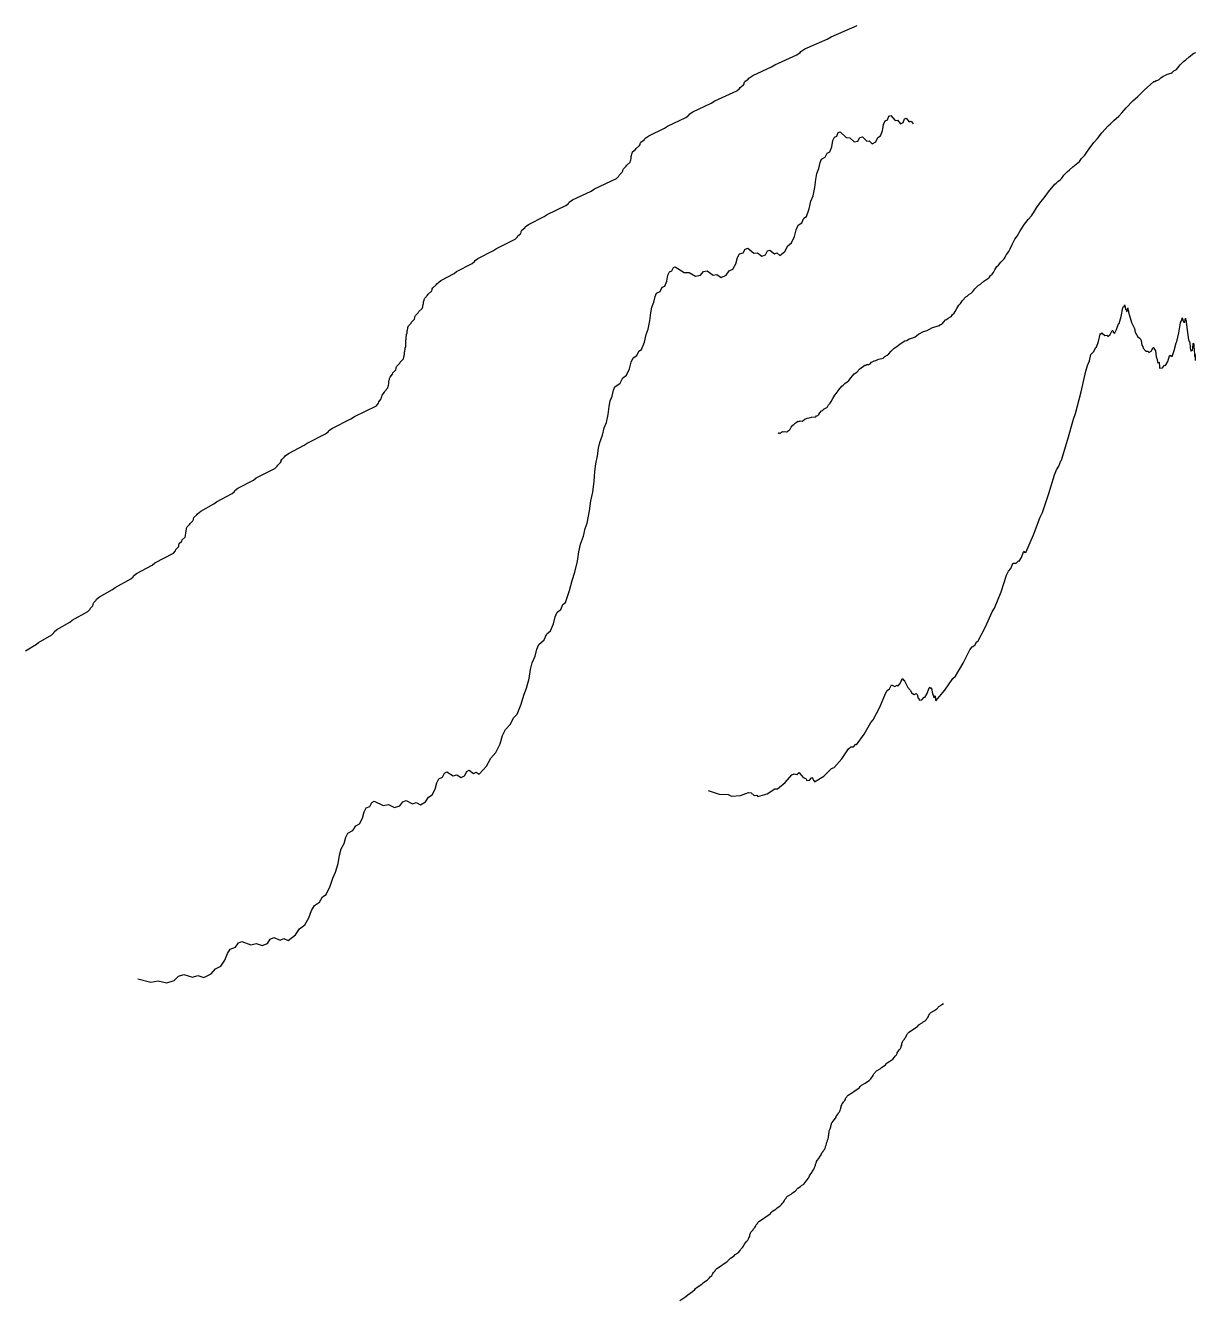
# Model space of a CAD drawing. Header units: metres. Extents: x 0 to 1, y 0 to 1.
# Drawn here: x -0.0041 to 0.0969, y -0.0007 to 0.1095 of the extents above; entities that cross this region are included whole.
import ezdxf

# ---------------------------------------------------------------- set-up
doc = ezdxf.new("R2010")
doc.units = ezdxf.units.M

msp = doc.modelspace()

# ---------------------------------------------------------------- linework, layer by layer
at = {"layer": '2', "color": 0}
for p, q in [((0.065451, 0.108479), (0.067708, 0.109453)), ((0.063198, 0.107427), (0.065101, 0.108268)), ((0.065101, 0.108268), (0.065451, 0.108479)), ((0.060597, 0.106064), (0.0625, 0.106913)), ((0.0625, 0.106913), (0.062794, 0.107116)), ((0.062794, 0.107116), (0.062849, 0.10721)), ((0.062849, 0.10721), (0.063198, 0.107427)), ((0.096379, 0.106749), (0.0968, 0.107057)), ((0.0968, 0.107057), (0.096958, 0.107107)), ((0.058698, 0.105135), (0.060302, 0.105872)), ((0.060302, 0.105872), (0.060597, 0.106064)), ((0.09528, 0.105664), (0.09542, 0.105799)), ((0.09542, 0.105799), (0.095607, 0.106051)), ((0.095607, 0.106051), (0.095888, 0.106339)), ((0.095888, 0.106339), (0.096099, 0.106484)), ((0.096099, 0.106484), (0.096379, 0.106749)), ((0.058, 0.104602), (0.058294, 0.104814)), ((0.058294, 0.104814), (0.058349, 0.104909)), ((0.058349, 0.104909), (0.058698, 0.105135)), ((0.093419, 0.104629), (0.093524, 0.104702)), ((0.093524, 0.104702), (0.093682, 0.104723)), ((0.093682, 0.104723), (0.093788, 0.104786)), ((0.093788, 0.104786), (0.093928, 0.104941)), ((0.093928, 0.104941), (0.094139, 0.105085)), ((0.094139, 0.105085), (0.094297, 0.105122)), ((0.094297, 0.105122), (0.094508, 0.105242)), ((0.094508, 0.105242), (0.094823, 0.105333)), ((0.094823, 0.105333), (0.094929, 0.105389)), ((0.094929, 0.105389), (0.095069, 0.105534)), ((0.095069, 0.105534), (0.09528, 0.105664)), ((0.0554, 0.102937), (0.057302, 0.103799)), ((0.057302, 0.103799), (0.057551, 0.104005)), ((0.057551, 0.104005), (0.057596, 0.104099)), ((0.057596, 0.104099), (0.057891, 0.104319)), ((0.057891, 0.104319), (0.057937, 0.104425)), ((0.057937, 0.104425), (0.057945, 0.104501)), ((0.057945, 0.104501), (0.058, 0.104602)), ((0.09194, 0.103306), (0.0925, 0.10387)), ((0.0925, 0.10387), (0.09334, 0.104627)), ((0.09334, 0.104627), (0.093419, 0.104629)), ((0.053501, 0.101996), (0.055105, 0.102743)), ((0.055105, 0.102743), (0.0554, 0.102937)), ((0.090959, 0.102347), (0.091519, 0.102935)), ((0.091519, 0.102935), (0.09194, 0.103306)), ((0.051308, 0.100761), (0.052912, 0.101516)), ((0.052912, 0.101516), (0.05316, 0.101705)), ((0.05316, 0.101705), (0.053206, 0.101796)), ((0.053206, 0.101796), (0.053501, 0.101996)), ((0.070328, 0.101291), (0.070452, 0.101614)), ((0.070452, 0.101614), (0.070603, 0.101675)), ((0.070603, 0.101675), (0.070979, 0.10124)), ((0.071672, 0.10106), (0.071796, 0.10139)), ((0.071796, 0.10139), (0.071947, 0.10146)), ((0.071947, 0.10146), (0.072209, 0.10112)), ((0.089884, 0.101256), (0.090305, 0.10161)), ((0.090305, 0.10161), (0.090585, 0.101896)), ((0.090585, 0.101896), (0.090959, 0.102347)), ((0.049708, 0.099926), (0.05106, 0.100584)), ((0.05106, 0.100584), (0.051308, 0.100761)), ((0.066076, 0.100208), (0.066227, 0.10026)), ((0.066227, 0.10026), (0.066765, 0.099765)), ((0.069709, 0.099907), (0.069887, 0.100358)), ((0.069887, 0.100358), (0.069989, 0.100889)), ((0.069989, 0.100889), (0.070113, 0.101204)), ((0.070113, 0.101204), (0.070328, 0.101291)), ((0.070979, 0.10124), (0.071194, 0.101264)), ((0.071194, 0.101264), (0.071456, 0.100961)), ((0.071456, 0.100961), (0.071672, 0.10106)), ((0.072209, 0.10112), (0.072359, 0.101198)), ((0.072359, 0.101198), (0.072542, 0.100962)), ((0.088833, 0.100167), (0.089393, 0.100792)), ((0.089393, 0.100792), (0.089604, 0.100961)), ((0.089604, 0.100961), (0.089884, 0.101256)), ((0.048901, 0.099072), (0.048946, 0.09918)), ((0.048946, 0.09918), (0.048955, 0.099257)), ((0.048955, 0.099257), (0.049009, 0.09936)), ((0.049009, 0.09936), (0.049304, 0.099586)), ((0.049304, 0.099586), (0.049358, 0.099683)), ((0.049358, 0.099683), (0.049708, 0.099926)), ((0.065511, 0.098985), (0.065613, 0.09951)), ((0.065613, 0.09951), (0.065737, 0.099818)), ((0.065737, 0.099818), (0.065952, 0.099892)), ((0.065952, 0.099892), (0.066076, 0.100208)), ((0.066765, 0.099765), (0.067075, 0.099753)), ((0.067075, 0.099753), (0.06745, 0.099408)), ((0.06745, 0.099408), (0.067759, 0.099472)), ((0.067759, 0.099472), (0.067937, 0.099782)), ((0.067937, 0.099782), (0.068153, 0.099827)), ((0.068153, 0.099827), (0.068529, 0.099446)), ((0.068529, 0.099446), (0.068744, 0.099499)), ((0.068744, 0.099499), (0.069006, 0.099233)), ((0.069006, 0.099233), (0.069316, 0.09941)), ((0.069316, 0.09941), (0.069493, 0.099784)), ((0.069493, 0.099784), (0.069709, 0.099907)), ((0.087805, 0.098888), (0.088178, 0.099388)), ((0.088178, 0.099388), (0.088459, 0.099692)), ((0.088459, 0.099692), (0.088833, 0.100167)), ((0.048186, 0.09797), (0.048193, 0.098061)), ((0.048193, 0.098061), (0.048195, 0.098134)), ((0.048195, 0.098134), (0.048203, 0.098217)), ((0.048203, 0.098217), (0.048249, 0.098334)), ((0.048249, 0.098334), (0.048257, 0.098412)), ((0.048257, 0.098412), (0.048311, 0.098525)), ((0.048311, 0.098525), (0.04856, 0.098743)), ((0.04856, 0.098743), (0.048606, 0.098839)), ((0.048606, 0.098839), (0.048901, 0.099072)), ((0.06463, 0.097911), (0.06494, 0.09807)), ((0.06494, 0.09807), (0.065117, 0.098434)), ((0.065117, 0.098434), (0.065333, 0.098545)), ((0.065333, 0.098545), (0.065511, 0.098985)), ((0.087087, 0.097967), (0.087368, 0.098254)), ((0.087368, 0.098254), (0.087555, 0.098496)), ((0.087555, 0.098496), (0.087805, 0.098888)), ((0.047453, 0.096887), (0.04746, 0.096964)), ((0.04746, 0.096964), (0.047506, 0.097068)), ((0.047506, 0.097068), (0.047755, 0.097296)), ((0.047755, 0.097296), (0.0478, 0.097394)), ((0.0478, 0.097394), (0.048095, 0.09764)), ((0.048095, 0.09764), (0.048134, 0.097766)), ((0.048134, 0.097766), (0.048141, 0.097845)), ((0.048141, 0.097845), (0.048186, 0.09797)), ((0.064227, 0.096666), (0.064404, 0.097094)), ((0.064404, 0.097094), (0.064506, 0.097613)), ((0.064506, 0.097613), (0.06463, 0.097911)), ((0.085848, 0.096816), (0.086059, 0.096972)), ((0.086059, 0.096972), (0.086339, 0.097251)), ((0.086339, 0.097251), (0.08676, 0.09758)), ((0.08676, 0.09758), (0.0869, 0.097716)), ((0.0869, 0.097716), (0.087087, 0.097967)), ((0.045016, 0.095343), (0.046918, 0.096226)), ((0.046918, 0.096226), (0.047128, 0.096446)), ((0.047128, 0.096446), (0.047166, 0.096543)), ((0.047166, 0.096543), (0.047415, 0.096779)), ((0.047415, 0.096779), (0.047453, 0.096887)), ((0.064041, 0.095463), (0.064125, 0.096156)), ((0.064125, 0.096156), (0.064227, 0.096666)), ((0.084889, 0.095818), (0.085029, 0.095971)), ((0.085029, 0.095971), (0.08524, 0.096111)), ((0.08524, 0.096111), (0.08538, 0.096253)), ((0.08538, 0.096253), (0.085568, 0.096514)), ((0.085568, 0.096514), (0.085848, 0.096816)), ((0.043117, 0.09438), (0.044721, 0.095146)), ((0.044721, 0.095146), (0.045016, 0.095343)), ((0.063717, 0.094268), (0.063895, 0.094732)), ((0.063895, 0.094732), (0.064041, 0.095463)), ((0.083849, 0.094562), (0.084223, 0.095076)), ((0.084223, 0.095076), (0.084783, 0.095757)), ((0.084783, 0.095757), (0.084889, 0.095818)), ((0.040924, 0.093121), (0.042528, 0.093894)), ((0.042528, 0.093894), (0.042776, 0.094086)), ((0.042776, 0.094086), (0.042822, 0.094177)), ((0.042822, 0.094177), (0.043117, 0.09438)), ((0.063571, 0.093614), (0.063717, 0.094268)), ((0.082946, 0.093275), (0.083195, 0.093693)), ((0.083195, 0.093693), (0.083569, 0.09423)), ((0.083569, 0.09423), (0.083849, 0.094562)), ((0.039324, 0.092268), (0.040676, 0.092941)), ((0.040676, 0.092941), (0.040924, 0.093121)), ((0.062923, 0.092406), (0.0631, 0.092801)), ((0.0631, 0.092801), (0.063316, 0.092949)), ((0.063316, 0.092949), (0.063571, 0.093614)), ((0.082291, 0.092429), (0.082478, 0.092699)), ((0.082478, 0.092699), (0.082758, 0.093015)), ((0.082758, 0.093015), (0.082946, 0.093275)), ((0.038395, 0.091276), (0.038643, 0.091484)), ((0.038643, 0.091484), (0.038682, 0.091588)), ((0.038682, 0.091588), (0.038689, 0.091664)), ((0.038689, 0.091664), (0.038735, 0.091762)), ((0.038735, 0.091762), (0.038983, 0.091963)), ((0.038983, 0.091963), (0.039029, 0.092056)), ((0.039029, 0.092056), (0.039324, 0.092268)), ((0.062289, 0.091218), (0.062436, 0.091809)), ((0.062436, 0.091809), (0.062613, 0.092195)), ((0.062613, 0.092195), (0.062923, 0.092406)), ((0.081527, 0.091264), (0.081776, 0.091705)), ((0.081776, 0.091705), (0.08215, 0.09228)), ((0.08215, 0.09228), (0.082291, 0.092429)), ((0.036543, 0.090202), (0.038147, 0.090988)), ((0.038147, 0.090988), (0.038356, 0.091184)), ((0.038356, 0.091184), (0.038395, 0.091276)), ((0.061471, 0.089941), (0.061726, 0.090418)), ((0.061726, 0.090418), (0.062035, 0.090666)), ((0.062035, 0.090666), (0.062289, 0.091218)), ((0.080924, 0.09015), (0.08109, 0.090519)), ((0.08109, 0.090519), (0.08134, 0.090985)), ((0.08134, 0.090985), (0.081527, 0.091264)), ((0.034694, 0.089149), (0.034942, 0.089336)), ((0.034942, 0.089336), (0.036294, 0.09002)), ((0.036294, 0.09002), (0.036543, 0.090202)), ((0.057222, 0.088861), (0.057368, 0.089397)), ((0.057368, 0.089397), (0.057545, 0.089717)), ((0.057545, 0.089717), (0.057855, 0.089814)), ((0.057855, 0.089814), (0.058032, 0.090143)), ((0.058032, 0.090143), (0.058248, 0.090211)), ((0.058248, 0.090211), (0.058787, 0.089793)), ((0.058787, 0.089793), (0.059096, 0.089826)), ((0.059096, 0.089826), (0.059472, 0.089535)), ((0.059472, 0.089535), (0.059781, 0.089645)), ((0.059781, 0.089645), (0.059958, 0.08998)), ((0.059958, 0.08998), (0.060174, 0.090057)), ((0.060174, 0.090057), (0.06055, 0.08973)), ((0.06055, 0.08973), (0.060766, 0.089814)), ((0.060766, 0.089814), (0.061028, 0.089586)), ((0.061028, 0.089586), (0.061471, 0.089941)), ((0.080113, 0.089015), (0.080393, 0.089306)), ((0.080393, 0.089306), (0.080487, 0.089429)), ((0.080487, 0.089429), (0.080612, 0.089663)), ((0.080612, 0.089663), (0.080799, 0.089925)), ((0.080799, 0.089925), (0.080924, 0.09015)), ((0.032885, 0.088022), (0.033094, 0.088189)), ((0.033094, 0.088189), (0.034446, 0.08888)), ((0.034446, 0.08888), (0.034655, 0.08906)), ((0.034655, 0.08906), (0.034694, 0.089149)), ((0.051361, 0.087883), (0.051485, 0.088183)), ((0.051485, 0.088183), (0.051701, 0.088244)), ((0.051701, 0.088244), (0.051825, 0.088553)), ((0.051825, 0.088553), (0.051976, 0.088596)), ((0.051976, 0.088596), (0.052747, 0.088125)), ((0.052747, 0.088125), (0.053191, 0.088128)), ((0.053191, 0.088128), (0.053729, 0.087799)), ((0.054172, 0.087878), (0.054427, 0.088196)), ((0.054427, 0.088196), (0.054736, 0.088251)), ((0.054736, 0.088251), (0.055275, 0.087887)), ((0.056403, 0.087887), (0.056658, 0.088269)), ((0.056658, 0.088269), (0.056967, 0.088402)), ((0.056967, 0.088402), (0.057222, 0.088861)), ((0.079473, 0.088104), (0.079598, 0.088348)), ((0.079598, 0.088348), (0.079785, 0.088625)), ((0.079785, 0.088625), (0.079926, 0.088762)), ((0.079926, 0.088762), (0.080113, 0.089015)), ((0.031046, 0.086798), (0.031341, 0.087046)), ((0.031341, 0.087046), (0.031395, 0.087148)), ((0.031395, 0.087148), (0.031745, 0.087418)), ((0.031745, 0.087418), (0.032885, 0.088022)), ((0.051082, 0.086933), (0.051259, 0.087363)), ((0.051259, 0.087363), (0.051361, 0.087883)), ((0.053729, 0.087799), (0.054172, 0.087878)), ((0.055275, 0.087887), (0.055584, 0.08795)), ((0.055584, 0.08795), (0.05596, 0.087696)), ((0.05596, 0.087696), (0.056403, 0.087887)), ((0.078163, 0.086981), (0.078374, 0.087118)), ((0.078374, 0.087118), (0.078654, 0.087371)), ((0.078654, 0.087371), (0.079075, 0.087662)), ((0.079075, 0.087662), (0.079145, 0.087714)), ((0.079145, 0.087714), (0.079239, 0.087853)), ((0.079239, 0.087853), (0.079379, 0.087974)), ((0.079379, 0.087974), (0.079473, 0.088104)), ((0.030349, 0.085908), (0.030597, 0.086145)), ((0.030597, 0.086145), (0.030643, 0.086245)), ((0.030643, 0.086245), (0.030938, 0.086501)), ((0.030938, 0.086501), (0.030984, 0.086613)), ((0.030984, 0.086613), (0.030992, 0.08669)), ((0.030992, 0.08669), (0.031046, 0.086798)), ((0.050153, 0.085538), (0.050255, 0.086051)), ((0.050255, 0.086051), (0.050379, 0.086342)), ((0.050379, 0.086342), (0.050688, 0.086482)), ((0.050688, 0.086482), (0.050866, 0.086835)), ((0.050866, 0.086835), (0.051082, 0.086933)), ((0.076818, 0.085706), (0.077098, 0.086019)), ((0.077098, 0.086019), (0.077204, 0.086071)), ((0.077204, 0.086071), (0.077344, 0.08621)), ((0.077344, 0.08621), (0.077555, 0.086331)), ((0.077555, 0.086331), (0.077695, 0.086461)), ((0.077695, 0.086461), (0.077882, 0.086704)), ((0.077882, 0.086704), (0.078163, 0.086981)), ((0.029838, 0.084738), (0.030132, 0.085007)), ((0.030132, 0.085007), (0.030171, 0.085136)), ((0.030171, 0.085136), (0.030178, 0.085215)), ((0.030178, 0.085215), (0.030224, 0.085343)), ((0.030224, 0.085343), (0.030231, 0.085435)), ((0.030231, 0.085435), (0.030232, 0.085508)), ((0.030232, 0.085508), (0.030241, 0.085592)), ((0.030241, 0.085592), (0.030286, 0.085712)), ((0.030286, 0.085712), (0.030295, 0.085791)), ((0.030295, 0.085791), (0.030349, 0.085908)), ((0.049873, 0.084617), (0.049976, 0.085121)), ((0.049976, 0.085121), (0.050153, 0.085538)), ((0.076178, 0.084744), (0.076303, 0.084998)), ((0.076303, 0.084998), (0.07649, 0.08529)), ((0.07649, 0.08529), (0.07663, 0.085438)), ((0.07663, 0.085438), (0.076818, 0.085706)), ((0.090516, 0.084326), (0.090657, 0.085059)), ((0.090657, 0.085059), (0.090706, 0.085185)), ((0.090706, 0.085185), (0.090764, 0.085145)), ((0.090764, 0.085145), (0.090813, 0.085331)), ((0.090813, 0.085331), (0.09083, 0.085267)), ((0.09083, 0.085267), (0.090899, 0.084941)), ((0.090899, 0.084941), (0.090956, 0.084883)), ((0.090956, 0.084883), (0.090977, 0.084735)), ((0.091034, 0.084787), (0.091083, 0.08505)), ((0.091083, 0.08505), (0.0911, 0.085014)), ((0.0911, 0.085014), (0.09112, 0.084782)), ((0.028956, 0.083501), (0.029165, 0.083737)), ((0.029165, 0.083737), (0.029204, 0.083837)), ((0.029204, 0.083837), (0.029452, 0.084092)), ((0.029452, 0.084092), (0.029491, 0.084204)), ((0.029491, 0.084204), (0.029498, 0.084281)), ((0.029498, 0.084281), (0.029543, 0.084388)), ((0.029543, 0.084388), (0.029792, 0.084636)), ((0.029792, 0.084636), (0.029838, 0.084738)), ((0.049643, 0.083207), (0.04979, 0.083929)), ((0.04979, 0.083929), (0.049873, 0.084617)), ((0.075089, 0.08371), (0.075182, 0.083866)), ((0.075182, 0.083866), (0.075323, 0.084013)), ((0.075323, 0.084013), (0.075428, 0.084052)), ((0.075428, 0.084052), (0.075569, 0.084175)), ((0.075569, 0.084175), (0.07578, 0.08427)), ((0.07578, 0.08427), (0.07585, 0.084328)), ((0.07585, 0.084328), (0.075944, 0.084475)), ((0.075944, 0.084475), (0.076084, 0.084607)), ((0.076084, 0.084607), (0.076178, 0.084744)), ((0.090291, 0.083674), (0.090349, 0.083718)), ((0.090349, 0.083718), (0.090516, 0.084326)), ((0.090977, 0.084735), (0.091034, 0.084787)), ((0.09112, 0.084782), (0.091137, 0.084804)), ((0.091137, 0.084804), (0.091143, 0.084683)), ((0.091143, 0.084683), (0.091418, 0.083804)), ((0.091418, 0.083804), (0.091651, 0.083278)), ((0.095494, 0.082908), (0.095635, 0.083777)), ((0.095635, 0.083777), (0.095684, 0.08395)), ((0.095684, 0.08395), (0.095742, 0.083965)), ((0.095742, 0.083965), (0.095791, 0.084197)), ((0.095791, 0.084197), (0.095808, 0.08415)), ((0.095808, 0.08415), (0.095877, 0.083889)), ((0.095877, 0.083889), (0.095934, 0.083887)), ((0.095934, 0.083887), (0.095954, 0.083758)), ((0.095954, 0.083758), (0.096012, 0.083866)), ((0.096012, 0.083866), (0.096061, 0.084176)), ((0.096061, 0.084176), (0.096078, 0.084155)), ((0.096078, 0.084155), (0.096098, 0.083942)), ((0.096098, 0.083942), (0.096115, 0.083981)), ((0.096115, 0.083981), (0.096121, 0.083866)), ((0.096121, 0.083866), (0.096202, 0.083137)), ((0.028739, 0.082534), (0.028778, 0.082674)), ((0.028778, 0.082674), (0.028785, 0.082756)), ((0.028785, 0.082756), (0.028831, 0.082898)), ((0.028831, 0.082898), (0.028838, 0.082992)), ((0.028838, 0.082992), (0.028839, 0.083065)), ((0.028839, 0.083065), (0.028847, 0.083152)), ((0.028847, 0.083152), (0.028893, 0.083286)), ((0.028893, 0.083286), (0.028901, 0.083367)), ((0.028901, 0.083367), (0.028956, 0.083501)), ((0.049319, 0.082107), (0.049466, 0.082753)), ((0.049466, 0.082753), (0.049643, 0.083207)), ((0.072722, 0.082564), (0.073003, 0.082778)), ((0.073003, 0.082778), (0.073423, 0.08301)), ((0.073423, 0.08301), (0.073739, 0.083113)), ((0.073739, 0.083113), (0.074159, 0.083321)), ((0.074159, 0.083321), (0.07479, 0.083545)), ((0.07479, 0.083545), (0.074843, 0.083548)), ((0.074843, 0.083548), (0.074913, 0.083622)), ((0.074913, 0.083622), (0.075018, 0.083645)), ((0.075018, 0.083645), (0.075089, 0.08371)), ((0.088545, 0.082146), (0.088687, 0.082776)), ((0.088687, 0.082776), (0.088736, 0.082867)), ((0.088736, 0.082867), (0.088794, 0.082786)), ((0.088794, 0.082786), (0.088843, 0.082935)), ((0.088843, 0.082935), (0.08886, 0.082859)), ((0.08886, 0.082859), (0.089093, 0.082658)), ((0.089093, 0.082658), (0.08929, 0.082706)), ((0.08929, 0.082706), (0.089358, 0.082594)), ((0.089358, 0.082594), (0.089555, 0.082752)), ((0.089555, 0.082752), (0.089722, 0.083105)), ((0.089722, 0.083105), (0.08978, 0.083099)), ((0.08978, 0.083099), (0.089849, 0.082903)), ((0.089849, 0.082903), (0.089906, 0.082957)), ((0.089906, 0.082957), (0.089927, 0.082847)), ((0.089927, 0.082847), (0.090124, 0.083176)), ((0.090124, 0.083176), (0.090291, 0.083674)), ((0.091651, 0.083278), (0.091731, 0.082968)), ((0.091731, 0.082968), (0.091964, 0.082551)), ((0.095327, 0.08214), (0.095494, 0.082908)), ((0.096202, 0.083137), (0.09627, 0.082739)), ((0.09627, 0.082739), (0.096294, 0.082473)), ((0.028653, 0.081479), (0.02866, 0.081563)), ((0.02866, 0.081563), (0.028706, 0.081717)), ((0.028706, 0.081717), (0.028712, 0.081831)), ((0.028712, 0.081831), (0.028713, 0.081908)), ((0.028713, 0.081908), (0.02872, 0.082018)), ((0.02872, 0.082018), (0.028721, 0.082107)), ((0.028721, 0.08218), (0.028722, 0.08226)), ((0.028721, 0.082107), (0.028721, 0.08218)), ((0.028722, 0.08226), (0.02873, 0.082363)), ((0.02873, 0.082363), (0.028731, 0.082438)), ((0.028731, 0.082438), (0.028739, 0.082534)), ((0.049065, 0.081458), (0.049319, 0.082107)), ((0.070635, 0.081323), (0.070916, 0.081585)), ((0.070916, 0.081585), (0.071126, 0.081711)), ((0.071126, 0.081711), (0.071407, 0.081949)), ((0.071407, 0.081949), (0.071827, 0.082218)), ((0.071827, 0.082218), (0.071985, 0.082253)), ((0.071985, 0.082253), (0.072196, 0.08237)), ((0.072196, 0.08237), (0.072512, 0.082457)), ((0.072512, 0.082457), (0.072722, 0.082564)), ((0.088153, 0.081281), (0.088321, 0.081657)), ((0.088321, 0.081657), (0.088378, 0.081659)), ((0.088378, 0.081659), (0.088545, 0.082146)), ((0.091964, 0.082551), (0.092161, 0.082417)), ((0.092161, 0.082417), (0.092229, 0.082243)), ((0.092229, 0.082243), (0.09231, 0.081848)), ((0.09231, 0.081848), (0.092378, 0.081733)), ((0.092378, 0.081733), (0.092402, 0.081565)), ((0.092402, 0.081565), (0.092635, 0.08132)), ((0.093097, 0.081327), (0.093264, 0.081648)), ((0.093264, 0.081648), (0.093322, 0.081632)), ((0.093322, 0.081632), (0.093391, 0.081423)), ((0.095102, 0.081383), (0.095269, 0.082041)), ((0.095269, 0.082041), (0.095327, 0.08214)), ((0.096294, 0.082473), (0.096362, 0.082184)), ((0.096362, 0.082184), (0.09642, 0.082158)), ((0.09642, 0.082158), (0.09644, 0.082021)), ((0.09644, 0.082021), (0.096464, 0.08167)), ((0.096464, 0.08167), (0.096484, 0.081592)), ((0.096484, 0.081592), (0.096491, 0.081437)), ((0.096637, 0.081352), (0.096695, 0.081581)), ((0.096695, 0.081581), (0.096744, 0.081993)), ((0.096744, 0.081993), (0.096761, 0.082008)), ((0.096761, 0.082008), (0.096781, 0.081837)), ((0.096781, 0.081837), (0.096798, 0.081911)), ((0.096798, 0.081911), (0.096804, 0.081809)), ((0.096804, 0.081809), (0.096828, 0.081328)), ((0.028229, 0.080379), (0.028523, 0.080669)), ((0.028523, 0.080669), (0.028556, 0.080824)), ((0.028556, 0.080824), (0.028562, 0.080909)), ((0.028562, 0.080909), (0.0286, 0.081067)), ((0.0286, 0.081067), (0.028606, 0.081164)), ((0.028606, 0.081164), (0.028607, 0.081238)), ((0.028607, 0.081238), (0.028614, 0.081328)), ((0.028614, 0.081328), (0.028653, 0.081479)), ((0.048185, 0.08037), (0.048362, 0.080746)), ((0.048362, 0.080746), (0.048671, 0.080939)), ((0.048671, 0.080939), (0.048849, 0.081323)), ((0.048849, 0.081323), (0.049065, 0.081458)), ((0.068956, 0.080371), (0.069166, 0.080495)), ((0.069166, 0.080495), (0.069325, 0.080517)), ((0.069325, 0.080517), (0.069535, 0.080617)), ((0.069535, 0.080617), (0.069851, 0.080679)), ((0.069851, 0.080679), (0.069956, 0.080726)), ((0.069956, 0.080726), (0.070097, 0.080858)), ((0.070097, 0.080858), (0.070307, 0.080967)), ((0.070307, 0.080967), (0.070448, 0.08109)), ((0.070448, 0.08109), (0.070635, 0.081323)), ((0.087599, 0.080084), (0.087766, 0.080478)), ((0.087766, 0.080478), (0.087907, 0.081031)), ((0.087907, 0.081031), (0.087956, 0.081095)), ((0.087956, 0.081095), (0.088153, 0.081281)), ((0.092635, 0.08132), (0.092832, 0.081331)), ((0.092832, 0.081331), (0.0929, 0.081206)), ((0.0929, 0.081206), (0.093097, 0.081327)), ((0.093391, 0.081423), (0.093448, 0.081466)), ((0.093448, 0.081466), (0.093468, 0.081352)), ((0.093468, 0.081352), (0.093549, 0.080827)), ((0.093549, 0.080827), (0.093617, 0.080601)), ((0.093617, 0.080601), (0.093641, 0.080395)), ((0.094336, 0.080069), (0.094533, 0.080415)), ((0.094533, 0.080415), (0.0947, 0.080928)), ((0.0947, 0.080928), (0.094758, 0.080977)), ((0.094758, 0.080977), (0.094827, 0.080847)), ((0.094827, 0.080847), (0.094884, 0.080956)), ((0.094884, 0.080956), (0.094905, 0.080865)), ((0.094905, 0.080865), (0.095102, 0.081383)), ((0.096491, 0.081437), (0.096559, 0.08132)), ((0.096559, 0.08132), (0.096617, 0.081438)), ((0.096617, 0.081438), (0.096637, 0.081352)), ((0.096828, 0.081328), (0.096848, 0.081139)), ((0.096848, 0.081139), (0.096855, 0.080946)), ((0.096855, 0.080946), (0.096875, 0.080867)), ((0.096875, 0.080867), (0.096892, 0.081019)), ((0.096892, 0.081019), (0.096898, 0.080943)), ((0.096898, 0.080943), (0.096905, 0.080666)), ((0.096905, 0.080666), (0.09691, 0.08065)), ((0.09691, 0.08065), (0.096912, 0.080516)), ((0.027347, 0.079078), (0.027556, 0.079329)), ((0.027556, 0.079329), (0.027595, 0.079432)), ((0.027595, 0.079432), (0.027843, 0.079705)), ((0.027843, 0.079705), (0.027882, 0.07982)), ((0.027882, 0.07982), (0.027889, 0.079897)), ((0.027889, 0.079897), (0.027934, 0.080008)), ((0.027934, 0.080008), (0.028183, 0.080274)), ((0.028183, 0.080274), (0.028229, 0.080379)), ((0.047784, 0.079251), (0.048038, 0.079788)), ((0.048038, 0.079788), (0.048185, 0.08037)), ((0.067175, 0.079057), (0.067456, 0.079357)), ((0.067456, 0.079357), (0.067666, 0.079511)), ((0.067666, 0.079511), (0.067947, 0.079787)), ((0.067947, 0.079787), (0.068367, 0.080112)), ((0.068367, 0.080112), (0.068446, 0.080107)), ((0.068446, 0.080107), (0.068552, 0.08017)), ((0.068552, 0.08017), (0.06871, 0.080176)), ((0.06871, 0.080176), (0.068815, 0.080229)), ((0.068815, 0.080229), (0.068956, 0.080371)), ((0.087049, 0.077795), (0.087457, 0.07959)), ((0.087457, 0.07959), (0.087599, 0.080084)), ((0.093641, 0.080395), (0.093709, 0.080278)), ((0.093709, 0.080278), (0.093767, 0.080398)), ((0.093767, 0.080398), (0.093787, 0.080312)), ((0.093787, 0.080312), (0.093811, 0.080022)), ((0.093811, 0.080022), (0.093831, 0.079994)), ((0.093831, 0.079994), (0.093838, 0.079857)), ((0.093838, 0.079857), (0.094071, 0.079878)), ((0.094071, 0.079878), (0.094268, 0.080115)), ((0.094268, 0.080115), (0.094336, 0.080069)), ((0.027164, 0.078164), (0.027197, 0.078295)), ((0.027197, 0.078295), (0.027203, 0.078375)), ((0.027203, 0.078375), (0.027241, 0.078506)), ((0.027241, 0.078506), (0.027247, 0.078598)), ((0.027247, 0.078598), (0.027248, 0.078671)), ((0.027248, 0.078671), (0.027255, 0.078756)), ((0.027255, 0.078756), (0.027294, 0.078878)), ((0.027294, 0.078878), (0.027301, 0.078957)), ((0.027301, 0.078957), (0.027347, 0.079078)), ((0.046653, 0.077949), (0.046776, 0.078231)), ((0.046776, 0.078231), (0.04722, 0.07856)), ((0.04722, 0.07856), (0.047474, 0.079021)), ((0.047474, 0.079021), (0.047784, 0.079251)), ((0.06611, 0.077972), (0.066391, 0.078308)), ((0.066391, 0.078308), (0.066496, 0.078368)), ((0.066496, 0.078368), (0.066637, 0.078519)), ((0.066637, 0.078519), (0.066847, 0.078657)), ((0.066847, 0.078657), (0.066988, 0.078798)), ((0.066988, 0.078798), (0.067175, 0.079057)), ((0.026381, 0.07694), (0.026591, 0.07721)), ((0.026591, 0.07721), (0.026623, 0.077324)), ((0.026623, 0.077324), (0.026629, 0.077401)), ((0.026629, 0.077401), (0.026668, 0.077511)), ((0.026668, 0.077511), (0.026877, 0.077773)), ((0.026877, 0.077773), (0.026916, 0.077878)), ((0.026916, 0.077878), (0.027164, 0.078164)), ((0.046373, 0.077039), (0.046551, 0.077443)), ((0.046551, 0.077443), (0.046653, 0.077949)), ((0.06547, 0.076958), (0.065595, 0.077221)), ((0.065595, 0.077221), (0.065782, 0.077528)), ((0.065782, 0.077528), (0.065923, 0.077688)), ((0.065923, 0.077688), (0.06611, 0.077972)), ((0.086566, 0.075935), (0.087049, 0.077795)), ((0.02427, 0.075671), (0.026172, 0.07659)), ((0.026172, 0.07659), (0.026349, 0.076838)), ((0.026349, 0.076838), (0.026381, 0.07694)), ((0.046187, 0.07586), (0.046271, 0.076542)), ((0.046271, 0.076542), (0.046373, 0.077039)), ((0.064475, 0.075998), (0.064615, 0.076156)), ((0.064615, 0.076156), (0.064721, 0.076204)), ((0.064721, 0.076204), (0.064861, 0.076338)), ((0.064861, 0.076338), (0.065072, 0.076451)), ((0.065072, 0.076451), (0.065142, 0.076514)), ((0.065142, 0.076514), (0.065236, 0.076669)), ((0.065236, 0.076669), (0.065377, 0.076812)), ((0.065377, 0.076812), (0.06547, 0.076958)), ((0.022371, 0.074673), (0.023975, 0.075468)), ((0.023975, 0.075468), (0.02427, 0.075671)), ((0.045863, 0.074707), (0.046041, 0.075148)), ((0.046041, 0.075148), (0.046187, 0.07586)), ((0.062002, 0.074742), (0.062142, 0.074915)), ((0.062142, 0.074915), (0.062248, 0.074974)), ((0.062248, 0.074974), (0.062388, 0.075123)), ((0.062388, 0.075123), (0.062599, 0.075259)), ((0.062599, 0.075259), (0.062678, 0.075243)), ((0.062678, 0.075243), (0.062783, 0.075293)), ((0.062783, 0.075293), (0.062941, 0.07528)), ((0.062941, 0.07528), (0.063047, 0.075321)), ((0.063047, 0.075321), (0.063187, 0.075445)), ((0.063187, 0.075445), (0.063398, 0.075544)), ((0.063398, 0.075544), (0.063556, 0.075547)), ((0.063556, 0.075547), (0.063767, 0.075621)), ((0.063767, 0.075621), (0.064082, 0.075645)), ((0.064082, 0.075645), (0.064135, 0.075652)), ((0.064135, 0.075652), (0.064205, 0.075732)), ((0.064205, 0.075732), (0.064311, 0.075764)), ((0.064311, 0.075764), (0.064381, 0.075834)), ((0.064381, 0.075834), (0.064475, 0.075998)), ((0.085917, 0.073706), (0.086399, 0.075457)), ((0.086399, 0.075457), (0.086566, 0.075935)), ((0.020178, 0.073372), (0.021782, 0.074176)), ((0.021782, 0.074176), (0.02203, 0.074372)), ((0.02203, 0.074372), (0.022076, 0.074465)), ((0.022076, 0.074465), (0.022371, 0.074673)), ((0.045462, 0.07344), (0.045717, 0.074071)), ((0.045717, 0.074071), (0.045863, 0.074707)), ((0.060866, 0.074251), (0.060906, 0.074221)), ((0.060906, 0.074221), (0.060958, 0.07425)), ((0.060958, 0.07425), (0.061037, 0.074206)), ((0.061037, 0.074206), (0.06109, 0.074226)), ((0.06109, 0.074226), (0.061161, 0.074323)), ((0.061161, 0.074323), (0.061266, 0.07438)), ((0.061266, 0.07438), (0.061345, 0.074352)), ((0.061345, 0.074352), (0.061451, 0.074386)), ((0.061451, 0.074386), (0.061609, 0.074347)), ((0.061609, 0.074347), (0.061662, 0.07436)), ((0.061662, 0.07436), (0.061732, 0.074447)), ((0.061732, 0.074447), (0.061837, 0.07449)), ((0.061837, 0.07449), (0.061908, 0.074568)), ((0.061908, 0.074568), (0.062002, 0.074742)), ((0.018578, 0.07249), (0.019929, 0.073188)), ((0.019929, 0.073188), (0.020178, 0.073372)), ((0.045276, 0.072277), (0.04536, 0.072951)), ((0.04536, 0.072951), (0.045462, 0.07344)), ((0.085348, 0.071899), (0.085917, 0.073706)), ((0.017649, 0.07148), (0.017897, 0.071693)), ((0.017897, 0.071693), (0.017936, 0.071798)), ((0.017936, 0.071798), (0.017943, 0.071873)), ((0.017943, 0.071873), (0.017988, 0.071973)), ((0.017988, 0.071973), (0.018237, 0.072178)), ((0.018237, 0.072178), (0.018283, 0.072272)), ((0.018283, 0.072272), (0.018578, 0.07249)), ((0.04513, 0.071577), (0.045276, 0.072277)), ((0.085123, 0.071371), (0.08529, 0.071858)), ((0.08529, 0.071858), (0.085348, 0.071899)), ((0.015797, 0.070371), (0.017401, 0.071187)), ((0.017401, 0.071187), (0.01761, 0.071387)), ((0.01761, 0.071387), (0.017649, 0.07148)), ((0.044977, 0.07009), (0.045046, 0.070911)), ((0.045046, 0.070911), (0.04513, 0.071577)), ((0.084277, 0.069021), (0.084759, 0.070626)), ((0.084759, 0.070626), (0.084926, 0.071054)), ((0.084926, 0.071054), (0.085123, 0.071371)), ((0.013948, 0.069284), (0.014196, 0.069476)), ((0.014196, 0.069476), (0.015548, 0.070185)), ((0.015548, 0.070185), (0.015797, 0.070371)), ((0.044856, 0.069135), (0.044977, 0.07009)), ((0.012138, 0.068123), (0.012348, 0.068294)), ((0.012348, 0.068294), (0.0137, 0.069011)), ((0.0137, 0.069011), (0.013909, 0.069194)), ((0.013909, 0.069194), (0.013948, 0.069284)), ((0.04459, 0.067521), (0.04471, 0.068399)), ((0.04471, 0.068399), (0.044856, 0.069135)), ((0.083708, 0.067385), (0.084277, 0.069021)), ((0.010658, 0.067168), (0.010704, 0.067264)), ((0.010704, 0.067264), (0.010999, 0.067498)), ((0.010999, 0.067498), (0.012138, 0.068123)), ((0.04438, 0.066466), (0.04459, 0.067521)), ((0.083511, 0.066984), (0.083708, 0.067385)), ((0.009776, 0.066019), (0.009822, 0.066131)), ((0.009822, 0.066131), (0.010031, 0.066342)), ((0.010031, 0.066342), (0.01007, 0.066438)), ((0.01007, 0.066438), (0.010318, 0.066664)), ((0.010318, 0.066664), (0.010357, 0.066771)), ((0.010357, 0.066771), (0.010364, 0.066847)), ((0.010364, 0.066847), (0.01041, 0.066949)), ((0.01041, 0.066949), (0.010658, 0.067168)), ((0.044203, 0.065988), (0.04438, 0.066466)), ((0.082942, 0.065458), (0.083511, 0.066984)), ((0.009353, 0.064915), (0.009391, 0.065013)), ((0.009391, 0.065013), (0.00964, 0.065252)), ((0.00964, 0.065252), (0.009672, 0.065376)), ((0.009672, 0.065376), (0.009678, 0.065455)), ((0.009678, 0.065455), (0.009717, 0.065578)), ((0.009717, 0.065578), (0.009722, 0.06567)), ((0.009722, 0.06567), (0.009724, 0.065743)), ((0.009724, 0.065743), (0.009731, 0.065826)), ((0.009731, 0.065826), (0.009769, 0.065941)), ((0.009769, 0.065941), (0.009776, 0.066019)), ((0.043802, 0.064637), (0.044056, 0.065322)), ((0.044056, 0.065322), (0.044203, 0.065988)), ((0.08227, 0.063915), (0.082942, 0.065458)), ((0.008648, 0.063865), (0.008824, 0.06408)), ((0.008824, 0.06408), (0.008857, 0.064176)), ((0.008857, 0.064176), (0.009066, 0.064406)), ((0.009066, 0.064406), (0.009099, 0.064514)), ((0.009099, 0.064514), (0.009105, 0.06459)), ((0.009105, 0.06459), (0.009143, 0.064693)), ((0.009143, 0.064693), (0.009353, 0.064915)), ((0.043535, 0.063165), (0.043655, 0.063979)), ((0.043655, 0.063979), (0.043802, 0.064637)), ((0.081899, 0.063495), (0.082066, 0.063994)), ((0.082066, 0.063994), (0.082124, 0.064039)), ((0.082124, 0.064039), (0.082192, 0.063903)), ((0.082192, 0.063903), (0.08225, 0.064007)), ((0.08225, 0.064007), (0.08227, 0.063915)), ((0.005443, 0.062112), (0.006795, 0.062838)), ((0.006795, 0.062838), (0.007044, 0.063028)), ((0.007044, 0.063028), (0.008648, 0.063865)), ((0.043325, 0.062223), (0.043535, 0.063165)), ((0.080979, 0.062555), (0.081146, 0.062976)), ((0.081146, 0.062976), (0.081204, 0.062993)), ((0.081204, 0.062993), (0.081436, 0.062996)), ((0.081436, 0.062996), (0.081633, 0.063216)), ((0.081633, 0.063216), (0.081702, 0.063165)), ((0.081702, 0.063165), (0.081899, 0.063495)), ((0.004947, 0.06164), (0.005156, 0.061826)), ((0.005156, 0.061826), (0.005195, 0.061916)), ((0.005195, 0.061916), (0.005443, 0.062112)), ((0.043071, 0.061502), (0.043325, 0.062223)), ((0.080132, 0.06054), (0.080614, 0.061954)), ((0.080614, 0.061954), (0.080781, 0.062316)), ((0.080781, 0.062316), (0.080979, 0.062555)), ((0.002246, 0.060091), (0.003385, 0.060731)), ((0.003385, 0.060731), (0.003595, 0.060905)), ((0.003595, 0.060905), (0.004947, 0.06164)), ((0.042496, 0.059603), (0.042861, 0.060636)), ((0.042861, 0.060636), (0.043071, 0.061502)), ((0.001705, 0.059427), (0.001711, 0.059502)), ((0.001711, 0.059502), (0.001749, 0.0596)), ((0.001749, 0.0596), (0.001959, 0.059794)), ((0.001959, 0.059794), (0.001997, 0.059886)), ((0.001997, 0.059886), (0.002246, 0.060091)), ((0.042281, 0.05943), (0.042496, 0.059603)), ((0.079563, 0.05913), (0.080132, 0.06054)), ((-0.000098, 0.058092), (0.001254, 0.058839)), ((0.001254, 0.058839), (0.00143, 0.05903)), ((0.00143, 0.05903), (0.001463, 0.059122)), ((0.001463, 0.059122), (0.001672, 0.059324)), ((0.001672, 0.059324), (0.001705, 0.059427)), ((0.041616, 0.05836), (0.041794, 0.058767)), ((0.041794, 0.058767), (0.042103, 0.059014)), ((0.042103, 0.059014), (0.042281, 0.05943)), ((0.078797, 0.057507), (0.079366, 0.058807)), ((0.079366, 0.058807), (0.079563, 0.05913)), ((-0.001447, 0.057266), (-0.000308, 0.057916)), ((-0.000308, 0.057916), (-0.000098, 0.058092)), ((0.041215, 0.05717), (0.04147, 0.057753)), ((0.04147, 0.057753), (0.041616, 0.05836)), ((0.078126, 0.05623), (0.078797, 0.057507)), ((-0.003006, 0.056163), (-0.001866, 0.056821)), ((-0.001866, 0.056821), (-0.001689, 0.056996)), ((-0.001689, 0.056996), (-0.001657, 0.057084)), ((-0.001657, 0.057084), (-0.001447, 0.057266)), ((0.040208, 0.055974), (0.040651, 0.05638)), ((0.040651, 0.05638), (0.040906, 0.056887)), ((0.040906, 0.056887), (0.041215, 0.05717)), ((0.07786, 0.055912), (0.078057, 0.056244)), ((0.078057, 0.056244), (0.078126, 0.05623)), ((-0.004143, 0.055425), (-0.003182, 0.056001)), ((-0.003182, 0.056001), (-0.003006, 0.056163)), ((0.039884, 0.054976), (0.04003, 0.055576)), ((0.04003, 0.055576), (0.040208, 0.055974)), ((0.076861, 0.054351), (0.07743, 0.055507)), ((0.07743, 0.055507), (0.077627, 0.055779)), ((0.077627, 0.055779), (0.07786, 0.055912)), ((0.039483, 0.053813), (0.039629, 0.054405)), ((0.039629, 0.054405), (0.039884, 0.054976)), ((0.07619, 0.053246), (0.076861, 0.054351)), ((0.039153, 0.052205), (0.039363, 0.053053)), ((0.039363, 0.053053), (0.039483, 0.053813)), ((0.071427, 0.052607), (0.071594, 0.053018)), ((0.071594, 0.053018), (0.071652, 0.053033)), ((0.071652, 0.053033), (0.071721, 0.052861)), ((0.071721, 0.052861), (0.071778, 0.052935)), ((0.071778, 0.052935), (0.071798, 0.052832)), ((0.075286, 0.052034), (0.075957, 0.053029)), ((0.075957, 0.053029), (0.07619, 0.053246)), ((0.038899, 0.051599), (0.039153, 0.052205)), ((0.070143, 0.051738), (0.07031, 0.052013)), ((0.07031, 0.052013), (0.070507, 0.052148)), ((0.070507, 0.052148), (0.070674, 0.052482)), ((0.070674, 0.052482), (0.070732, 0.052469)), ((0.070732, 0.052469), (0.070965, 0.052349)), ((0.070965, 0.052349), (0.071162, 0.052467)), ((0.071162, 0.052467), (0.07123, 0.05238)), ((0.07123, 0.05238), (0.071427, 0.052607)), ((0.071798, 0.052832), (0.072073, 0.05227)), ((0.072073, 0.05227), (0.072306, 0.052012)), ((0.072306, 0.052012), (0.072386, 0.051795)), ((0.072386, 0.051795), (0.072619, 0.051647)), ((0.073752, 0.051732), (0.073919, 0.052246)), ((0.073919, 0.052246), (0.073977, 0.052296)), ((0.073977, 0.052296), (0.074046, 0.052167)), ((0.074046, 0.052167), (0.074104, 0.052276)), ((0.074104, 0.052276), (0.074124, 0.052186)), ((0.074124, 0.052186), (0.074204, 0.051754)), ((0.074493, 0.051117), (0.075286, 0.052034)), ((0.038324, 0.049958), (0.038689, 0.050827)), ((0.038689, 0.050827), (0.038899, 0.051599)), ((0.069661, 0.050577), (0.070143, 0.051738)), ((0.072619, 0.051647), (0.072816, 0.051741)), ((0.072816, 0.051741), (0.072884, 0.051645)), ((0.072884, 0.051645), (0.072965, 0.051344)), ((0.072965, 0.051344), (0.073033, 0.051308)), ((0.073033, 0.051308), (0.073057, 0.051167)), ((0.073057, 0.051167), (0.07329, 0.05119)), ((0.07329, 0.05119), (0.073487, 0.051429)), ((0.073487, 0.051429), (0.073555, 0.051384)), ((0.073555, 0.051384), (0.073752, 0.051732)), ((0.074204, 0.051754), (0.074272, 0.051606)), ((0.074272, 0.051606), (0.074296, 0.051427)), ((0.074296, 0.051427), (0.074364, 0.05139)), ((0.074364, 0.05139), (0.074422, 0.051577)), ((0.074422, 0.051577), (0.074442, 0.051513)), ((0.074442, 0.051513), (0.074466, 0.05125)), ((0.074466, 0.05125), (0.074486, 0.051246)), ((0.074486, 0.051246), (0.074493, 0.051117)), ((0.03776, 0.0491), (0.038015, 0.049637)), ((0.038015, 0.049637), (0.038324, 0.049958)), ((0.069092, 0.049464), (0.069661, 0.050577)), ((0.037062, 0.048113), (0.037317, 0.048641)), ((0.037317, 0.048641), (0.03776, 0.0491)), ((0.068325, 0.048242), (0.068894, 0.049245)), ((0.068894, 0.049245), (0.069092, 0.049464)), ((0.036488, 0.046648), (0.036853, 0.047405)), ((0.036853, 0.047405), (0.037062, 0.048113)), ((0.067388, 0.047138), (0.067586, 0.047366)), ((0.067586, 0.047366), (0.067654, 0.047317)), ((0.067654, 0.047317), (0.068325, 0.048242)), ((0.036044, 0.046152), (0.036488, 0.046648)), ((0.06639, 0.0461), (0.066959, 0.046958)), ((0.066959, 0.046958), (0.067156, 0.047127)), ((0.067156, 0.047127), (0.067388, 0.047138)), ((0.035044, 0.044762), (0.035679, 0.045472)), ((0.035679, 0.045472), (0.036044, 0.046152)), ((0.064814, 0.044607), (0.065485, 0.045251)), ((0.065485, 0.045251), (0.065718, 0.045346)), ((0.065718, 0.045346), (0.06639, 0.0461)), ((0.031384, 0.04403), (0.031562, 0.044377)), ((0.031562, 0.044377), (0.031871, 0.044519)), ((0.031871, 0.044519), (0.032049, 0.044874)), ((0.032049, 0.044874), (0.032264, 0.044974)), ((0.032264, 0.044974), (0.032803, 0.044637)), ((0.032803, 0.044637), (0.033112, 0.044715)), ((0.033112, 0.044715), (0.033488, 0.04448)), ((0.033488, 0.04448), (0.033797, 0.044635)), ((0.033797, 0.044635), (0.033975, 0.044997)), ((0.033975, 0.044997), (0.034191, 0.045106)), ((0.034191, 0.045106), (0.034566, 0.044834)), ((0.034566, 0.044834), (0.034782, 0.044951)), ((0.034782, 0.044951), (0.035044, 0.044762)), ((0.061499, 0.044045), (0.062068, 0.044711)), ((0.062068, 0.044711), (0.062265, 0.044814)), ((0.062265, 0.044814), (0.062497, 0.044747)), ((0.062497, 0.044747), (0.062695, 0.044909)), ((0.062695, 0.044909), (0.062763, 0.044837)), ((0.062763, 0.044837), (0.063037, 0.044479)), ((0.063037, 0.044479), (0.06327, 0.044394)), ((0.06327, 0.044394), (0.063351, 0.044236)), ((0.063351, 0.044236), (0.063583, 0.044261)), ((0.063583, 0.044261), (0.063781, 0.044501)), ((0.063781, 0.044501), (0.063849, 0.044456)), ((0.063849, 0.044456), (0.06393, 0.044214)), ((0.06393, 0.044214), (0.063998, 0.044228)), ((0.063998, 0.044228), (0.064021, 0.044105)), ((0.064021, 0.044105), (0.064814, 0.044607)), ((0.030674, 0.042797), (0.030983, 0.042976)), ((0.030983, 0.042976), (0.031238, 0.043472)), ((0.031238, 0.043472), (0.031384, 0.04403)), ((0.054844, 0.043364), (0.055779, 0.043052)), ((0.055779, 0.043052), (0.056571, 0.043007)), ((0.056571, 0.043007), (0.056846, 0.042863)), ((0.057638, 0.042927), (0.05831, 0.043201)), ((0.05831, 0.043201), (0.058543, 0.043167)), ((0.058543, 0.043167), (0.058817, 0.04294)), ((0.058817, 0.04294), (0.05905, 0.042965)), ((0.05905, 0.042965), (0.05913, 0.042846)), ((0.05913, 0.042846), (0.059923, 0.043082)), ((0.059923, 0.043082), (0.060594, 0.0435)), ((0.060594, 0.0435), (0.060827, 0.043517)), ((0.060827, 0.043517), (0.061499, 0.044045)), ((0.025112, 0.041522), (0.025289, 0.041861)), ((0.025289, 0.041861), (0.025598, 0.041991)), ((0.025598, 0.041991), (0.025776, 0.042339)), ((0.025776, 0.042339), (0.025992, 0.04243)), ((0.025992, 0.04243), (0.026764, 0.042074)), ((0.026764, 0.042074), (0.027207, 0.042142)), ((0.027207, 0.042142), (0.027746, 0.041893)), ((0.027746, 0.041893), (0.028189, 0.042038)), ((0.028189, 0.042038), (0.028443, 0.042393)), ((0.028443, 0.042393), (0.028753, 0.042494)), ((0.028753, 0.042494), (0.029291, 0.04221)), ((0.029291, 0.04221), (0.0296, 0.042319)), ((0.0296, 0.042319), (0.029976, 0.042121)), ((0.029976, 0.042121), (0.030419, 0.042377)), ((0.030419, 0.042377), (0.030674, 0.042797)), ((0.056846, 0.042863), (0.057638, 0.042927)), ((0.024711, 0.040484), (0.024965, 0.04097)), ((0.024965, 0.04097), (0.025112, 0.041522)), ((0.023526, 0.039338), (0.023704, 0.039669)), ((0.023704, 0.039669), (0.024147, 0.039907)), ((0.024147, 0.039907), (0.024401, 0.040317)), ((0.024401, 0.040317), (0.024711, 0.040484)), ((0.023125, 0.03832), (0.02338, 0.038793)), ((0.02338, 0.038793), (0.023526, 0.039338)), ((0.022858, 0.037069), (0.022979, 0.037783)), ((0.022979, 0.037783), (0.023125, 0.03832)), ((0.022649, 0.0363), (0.022858, 0.037069)), ((0.022185, 0.035098), (0.022394, 0.03579)), ((0.022394, 0.03579), (0.022649, 0.0363)), ((0.021256, 0.033724), (0.02151, 0.034164)), ((0.02151, 0.034164), (0.02182, 0.034367)), ((0.02182, 0.034367), (0.022185, 0.035098)), ((0.020558, 0.033), (0.020812, 0.033432)), ((0.020812, 0.033432), (0.021256, 0.033724)), ((0.019983, 0.031754), (0.020348, 0.032372)), ((0.020348, 0.032372), (0.020558, 0.033)), ((0.01854, 0.030414), (0.019175, 0.030884)), ((0.019175, 0.030884), (0.01954, 0.031426)), ((0.01954, 0.031426), (0.019983, 0.031754)), ((0.013548, 0.029647), (0.013992, 0.029824)), ((0.013992, 0.029824), (0.014246, 0.030198)), ((0.014246, 0.030198), (0.014555, 0.030322)), ((0.014555, 0.030322), (0.015327, 0.030043)), ((0.015327, 0.030043), (0.015771, 0.030156)), ((0.015771, 0.030156), (0.016309, 0.029962)), ((0.016309, 0.029962), (0.016752, 0.030151)), ((0.016752, 0.030151), (0.017007, 0.030532)), ((0.017007, 0.030532), (0.017316, 0.030665)), ((0.017316, 0.030665), (0.017855, 0.030434)), ((0.017855, 0.030434), (0.018164, 0.030575)), ((0.018164, 0.030575), (0.01854, 0.030414)), ((0.012719, 0.028182), (0.013084, 0.028707)), ((0.013084, 0.028707), (0.013294, 0.029281)), ((0.013294, 0.029281), (0.013548, 0.029647)), ((0.011911, 0.027521), (0.012276, 0.027969)), ((0.012276, 0.027969), (0.012719, 0.028182)), ((0.005564, 0.027088), (0.006671, 0.026816)), ((0.006671, 0.026816), (0.007306, 0.026933)), ((0.007306, 0.026933), (0.008078, 0.026744)), ((0.008078, 0.026744), (0.008713, 0.026937)), ((0.008713, 0.026937), (0.009078, 0.027321)), ((0.009078, 0.027321), (0.009522, 0.027456)), ((0.009522, 0.027456), (0.010294, 0.02723)), ((0.010294, 0.02723), (0.010737, 0.027373)), ((0.010737, 0.027373), (0.011275, 0.027216)), ((0.011275, 0.027216), (0.011911, 0.027521)), ((0.07408, 0.02419), (0.074319, 0.024317)), ((0.074319, 0.024317), (0.074405, 0.024396)), ((0.074405, 0.024396), (0.074588, 0.024495)), ((0.074588, 0.024495), (0.074674, 0.024582)), ((0.074674, 0.024582), (0.074704, 0.024647)), ((0.074704, 0.024647), (0.07477, 0.024715)), ((0.07477, 0.024715), (0.074954, 0.024812)), ((0.074954, 0.024812), (0.075019, 0.024879)), ((0.075019, 0.024879), (0.075161, 0.024955)), ((0.072986, 0.023077), (0.073072, 0.023158)), ((0.073072, 0.023158), (0.073311, 0.02329)), ((0.073311, 0.02329), (0.073396, 0.02337)), ((0.073396, 0.02337), (0.07358, 0.023473)), ((0.07358, 0.023473), (0.07369, 0.02359)), ((0.07369, 0.02359), (0.07373, 0.023665)), ((0.07373, 0.023665), (0.073815, 0.023756)), ((0.073815, 0.023756), (0.073855, 0.023839)), ((0.073855, 0.023839), (0.073869, 0.023902)), ((0.073869, 0.023902), (0.073899, 0.023967)), ((0.073899, 0.023967), (0.073984, 0.024056)), ((0.073984, 0.024056), (0.074015, 0.02412)), ((0.074015, 0.02412), (0.07408, 0.02419)), ((0.071825, 0.021969), (0.071911, 0.022062)), ((0.071911, 0.022062), (0.07195, 0.022146)), ((0.07195, 0.022146), (0.071964, 0.022209)), ((0.071964, 0.022209), (0.071995, 0.022275)), ((0.071995, 0.022275), (0.07208, 0.022365)), ((0.07208, 0.022365), (0.07211, 0.02243)), ((0.07211, 0.02243), (0.072176, 0.0225)), ((0.072176, 0.0225), (0.072486, 0.022674)), ((0.072486, 0.022674), (0.072597, 0.022769)), ((0.072597, 0.022769), (0.072836, 0.022904)), ((0.072836, 0.022904), (0.072947, 0.023007)), ((0.072947, 0.023007), (0.072986, 0.023077)), ((0.071319, 0.020904), (0.071358, 0.020981)), ((0.071358, 0.020981), (0.071443, 0.021077)), ((0.071443, 0.021077), (0.071495, 0.02119)), ((0.071495, 0.02119), (0.071513, 0.021263)), ((0.071513, 0.021263), (0.071552, 0.021351)), ((0.071552, 0.021351), (0.071571, 0.021433)), ((0.071571, 0.021433), (0.071577, 0.021495)), ((0.071577, 0.021495), (0.071591, 0.02156)), ((0.071591, 0.02156), (0.071631, 0.021645)), ((0.071631, 0.021645), (0.071645, 0.021708)), ((0.071645, 0.021708), (0.071675, 0.021775)), ((0.071675, 0.021775), (0.071786, 0.021894)), ((0.071786, 0.021894), (0.071825, 0.021969)), ((0.070199, 0.019747), (0.070285, 0.01983)), ((0.070285, 0.01983), (0.070524, 0.019967)), ((0.070524, 0.019967), (0.070609, 0.020049)), ((0.070609, 0.020049), (0.070793, 0.020157)), ((0.070793, 0.020157), (0.070937, 0.020318)), ((0.070937, 0.020318), (0.070988, 0.020409)), ((0.070988, 0.020409), (0.071099, 0.020535)), ((0.071099, 0.020535), (0.07115, 0.020634)), ((0.07115, 0.020634), (0.071168, 0.020703)), ((0.071168, 0.020703), (0.071208, 0.020781)), ((0.071208, 0.020781), (0.071319, 0.020904)), ((0.069044, 0.018658), (0.069095, 0.01875)), ((0.069095, 0.01875), (0.069114, 0.018816)), ((0.069114, 0.018816), (0.069153, 0.018889)), ((0.069153, 0.018889), (0.069264, 0.018996)), ((0.069264, 0.018996), (0.069304, 0.019067)), ((0.069304, 0.019067), (0.069389, 0.019151)), ((0.069389, 0.019151), (0.069699, 0.019332)), ((0.069699, 0.019332), (0.06981, 0.019429)), ((0.06981, 0.019429), (0.070049, 0.01957)), ((0.070049, 0.01957), (0.07016, 0.019676)), ((0.07016, 0.019676), (0.070199, 0.019747)), ((0.067772, 0.017589), (0.067916, 0.017717)), ((0.067916, 0.017717), (0.067967, 0.017796)), ((0.067967, 0.017796), (0.068078, 0.017896)), ((0.068078, 0.017896), (0.068388, 0.018081)), ((0.068388, 0.018081), (0.068499, 0.01818)), ((0.068499, 0.01818), (0.068738, 0.018324)), ((0.068738, 0.018324), (0.068882, 0.018465)), ((0.068882, 0.018465), (0.068933, 0.018548)), ((0.068933, 0.018548), (0.069044, 0.018658)), ((0.066563, 0.0165), (0.066649, 0.016595)), ((0.066649, 0.016595), (0.066688, 0.01668)), ((0.066688, 0.01668), (0.066702, 0.016743)), ((0.066702, 0.016743), (0.066733, 0.01681)), ((0.066733, 0.01681), (0.066818, 0.016901)), ((0.066818, 0.016901), (0.066848, 0.016967)), ((0.066848, 0.016967), (0.066914, 0.017039)), ((0.066914, 0.017039), (0.067317, 0.017281)), ((0.067317, 0.017281), (0.067461, 0.017401)), ((0.067461, 0.017401), (0.067772, 0.017589)), ((0.065946, 0.015299), (0.066056, 0.015425)), ((0.066056, 0.015425), (0.066096, 0.015503)), ((0.066096, 0.015503), (0.066181, 0.015601)), ((0.066181, 0.015601), (0.066232, 0.015714)), ((0.066232, 0.015714), (0.066251, 0.015788)), ((0.066251, 0.015788), (0.06629, 0.015877)), ((0.06629, 0.015877), (0.066309, 0.015959)), ((0.066309, 0.015959), (0.066315, 0.016021)), ((0.066315, 0.016021), (0.066329, 0.016086)), ((0.066329, 0.016086), (0.066369, 0.016172)), ((0.066369, 0.016172), (0.066383, 0.016236)), ((0.066383, 0.016236), (0.066413, 0.016303)), ((0.066413, 0.016303), (0.066524, 0.016424)), ((0.066524, 0.016424), (0.066563, 0.0165)), ((0.065426, 0.014318), (0.065433, 0.014381)), ((0.065433, 0.014381), (0.065447, 0.014446)), ((0.065447, 0.014446), (0.065486, 0.014533)), ((0.065486, 0.014533), (0.0655, 0.014598)), ((0.0655, 0.014598), (0.065531, 0.014666)), ((0.065531, 0.014666), (0.065675, 0.014831)), ((0.065675, 0.014831), (0.065726, 0.014923)), ((0.065726, 0.014923), (0.065837, 0.015051)), ((0.065837, 0.015051), (0.065888, 0.015152)), ((0.065888, 0.015152), (0.065906, 0.015221)), ((0.065906, 0.015221), (0.065946, 0.015299)), ((0.065152, 0.013169), (0.065191, 0.013263)), ((0.065191, 0.013263), (0.065215, 0.013374)), ((0.065215, 0.013374), (0.065223, 0.013447)), ((0.065223, 0.013447), (0.065242, 0.013534)), ((0.065242, 0.013534), (0.06525, 0.013615)), ((0.06525, 0.013615), (0.065253, 0.013677)), ((0.065253, 0.013677), (0.06526, 0.013741)), ((0.06526, 0.013741), (0.065278, 0.013825)), ((0.065278, 0.013825), (0.065285, 0.013889)), ((0.065285, 0.013889), (0.065299, 0.013955)), ((0.065299, 0.013955), (0.06535, 0.01407)), ((0.06535, 0.01407), (0.065368, 0.014145)), ((0.065368, 0.014145), (0.065408, 0.014235)), ((0.065408, 0.014235), (0.065426, 0.014318)), ((0.064654, 0.012048), (0.064765, 0.012178)), ((0.064765, 0.012178), (0.064805, 0.012258)), ((0.064805, 0.012258), (0.06489, 0.01236)), ((0.06489, 0.01236), (0.064956, 0.012518)), ((0.064956, 0.012518), (0.06498, 0.012608)), ((0.06498, 0.012608), (0.065032, 0.012731)), ((0.065032, 0.012731), (0.065055, 0.012828)), ((0.065055, 0.012828), (0.065064, 0.012897)), ((0.065064, 0.012897), (0.065082, 0.012973)), ((0.065082, 0.012973), (0.065133, 0.013093)), ((0.065133, 0.013093), (0.065152, 0.013169)), ((0.064103, 0.011001), (0.064112, 0.011066)), ((0.064112, 0.011066), (0.06413, 0.011138)), ((0.06413, 0.011138), (0.064181, 0.011242)), ((0.064181, 0.011242), (0.0642, 0.011312)), ((0.0642, 0.011312), (0.064239, 0.011394)), ((0.064239, 0.011394), (0.064383, 0.011566)), ((0.064383, 0.011566), (0.064434, 0.01166)), ((0.064434, 0.01166), (0.064545, 0.011794)), ((0.064545, 0.011794), (0.064597, 0.011897)), ((0.064597, 0.011897), (0.064615, 0.011967)), ((0.064615, 0.011967), (0.064654, 0.012048)), ((0.06349, 0.009876), (0.063557, 0.01)), ((0.063557, 0.01), (0.063581, 0.010077)), ((0.063581, 0.010077), (0.063632, 0.010174)), ((0.063632, 0.010174), (0.063776, 0.010351)), ((0.063776, 0.010351), (0.063827, 0.010447)), ((0.063827, 0.010447), (0.063938, 0.010584)), ((0.063938, 0.010584), (0.064004, 0.010721)), ((0.064004, 0.010721), (0.064028, 0.010803)), ((0.064028, 0.010803), (0.06408, 0.01091)), ((0.06408, 0.01091), (0.064103, 0.011001)), ((0.062349, 0.008742), (0.06246, 0.008851)), ((0.06246, 0.008851), (0.062499, 0.008923)), ((0.062499, 0.008923), (0.062584, 0.009008)), ((0.062584, 0.009008), (0.062823, 0.009153)), ((0.062823, 0.009153), (0.062909, 0.009237)), ((0.062909, 0.009237), (0.063092, 0.00935)), ((0.063092, 0.00935), (0.063279, 0.009581)), ((0.063279, 0.009581), (0.063346, 0.009696)), ((0.063346, 0.009696), (0.06349, 0.009876)), ((0.061233, 0.00769), (0.061344, 0.007803)), ((0.061344, 0.007803), (0.061395, 0.007896)), ((0.061395, 0.007896), (0.061414, 0.007963)), ((0.061414, 0.007963), (0.061453, 0.008036)), ((0.061453, 0.008036), (0.061564, 0.008146)), ((0.061564, 0.008146), (0.061603, 0.008219)), ((0.061603, 0.008219), (0.061688, 0.008305)), ((0.061688, 0.008305), (0.061999, 0.008494)), ((0.061999, 0.008494), (0.06211, 0.008595)), ((0.06211, 0.008595), (0.062349, 0.008742)), ((0.059761, 0.006501), (0.060072, 0.006698)), ((0.060072, 0.006698), (0.060216, 0.00683)), ((0.060216, 0.00683), (0.060267, 0.00691)), ((0.060267, 0.00691), (0.060378, 0.007013)), ((0.060378, 0.007013), (0.060688, 0.007207)), ((0.060688, 0.007207), (0.060799, 0.007309)), ((0.060799, 0.007309), (0.061038, 0.007459)), ((0.061038, 0.007459), (0.061182, 0.007604)), ((0.061182, 0.007604), (0.061233, 0.00769)), ((0.058758, 0.005502), (0.058869, 0.005617)), ((0.058869, 0.005617), (0.05892, 0.005711)), ((0.05892, 0.005711), (0.058939, 0.005778)), ((0.058939, 0.005778), (0.058978, 0.005852)), ((0.058978, 0.005852), (0.059089, 0.005963)), ((0.059089, 0.005963), (0.059128, 0.006037)), ((0.059128, 0.006037), (0.059213, 0.006124)), ((0.059213, 0.006124), (0.059617, 0.006377)), ((0.059617, 0.006377), (0.059761, 0.006501)), ((0.058151, 0.004393), (0.058262, 0.004512)), ((0.058262, 0.004512), (0.058328, 0.004637)), ((0.058328, 0.004637), (0.058352, 0.004715)), ((0.058352, 0.004715), (0.058403, 0.004814)), ((0.058403, 0.004814), (0.058427, 0.0049)), ((0.058427, 0.0049), (0.058436, 0.004964)), ((0.058436, 0.004964), (0.058454, 0.005032)), ((0.058454, 0.005032), (0.058505, 0.005127)), ((0.058505, 0.005127), (0.058523, 0.005195)), ((0.058523, 0.005195), (0.058563, 0.00527)), ((0.058563, 0.00527), (0.058707, 0.005417)), ((0.058707, 0.005417), (0.058758, 0.005502)), ((0.057177, 0.003268), (0.057416, 0.003423)), ((0.057416, 0.003423), (0.057603, 0.003622)), ((0.057603, 0.003622), (0.05767, 0.003726)), ((0.05767, 0.003726), (0.057814, 0.003881)), ((0.057814, 0.003881), (0.05788, 0.003993)), ((0.05788, 0.003993), (0.057904, 0.004066)), ((0.057904, 0.004066), (0.057956, 0.004155)), ((0.057956, 0.004155), (0.058099, 0.004306)), ((0.058099, 0.004306), (0.058151, 0.004393)), ((0.055592, 0.002055), (0.055995, 0.002316)), ((0.055995, 0.002316), (0.056139, 0.002442)), ((0.056139, 0.002442), (0.05645, 0.002644)), ((0.05645, 0.002644), (0.056594, 0.002779)), ((0.056594, 0.002779), (0.056645, 0.00286)), ((0.056645, 0.00286), (0.056756, 0.002965)), ((0.056756, 0.002965), (0.057066, 0.003164)), ((0.057066, 0.003164), (0.057177, 0.003268)), ((0.054746, 0.00106), (0.054933, 0.001238)), ((0.054933, 0.001238), (0.055, 0.001335)), ((0.055, 0.001335), (0.055144, 0.001473)), ((0.055144, 0.001473), (0.055211, 0.001579)), ((0.055211, 0.001579), (0.055234, 0.001649)), ((0.055234, 0.001649), (0.055286, 0.001732)), ((0.055286, 0.001732), (0.05543, 0.001868)), ((0.05543, 0.001868), (0.055481, 0.001949)), ((0.055481, 0.001949), (0.055592, 0.002055)), ((0.053087, -0.000193), (0.053491, 0.000075)), ((0.053491, 0.000075), (0.053678, 0.00024)), ((0.053678, 0.00024), (0.053744, 0.000332)), ((0.053744, 0.000332), (0.053888, 0.000461)), ((0.053888, 0.000461), (0.054292, 0.000726)), ((0.054292, 0.000726), (0.054436, 0.000854)), ((0.054436, 0.000854), (0.054746, 0.00106)), ((0.052375, -0.000696), (0.0529, -0.00035)), ((0.0529, -0.00035), (0.053087, -0.000193))]:
    msp.add_line(p, q, dxfattribs=at)

doc.saveas('drawing.dxf')
